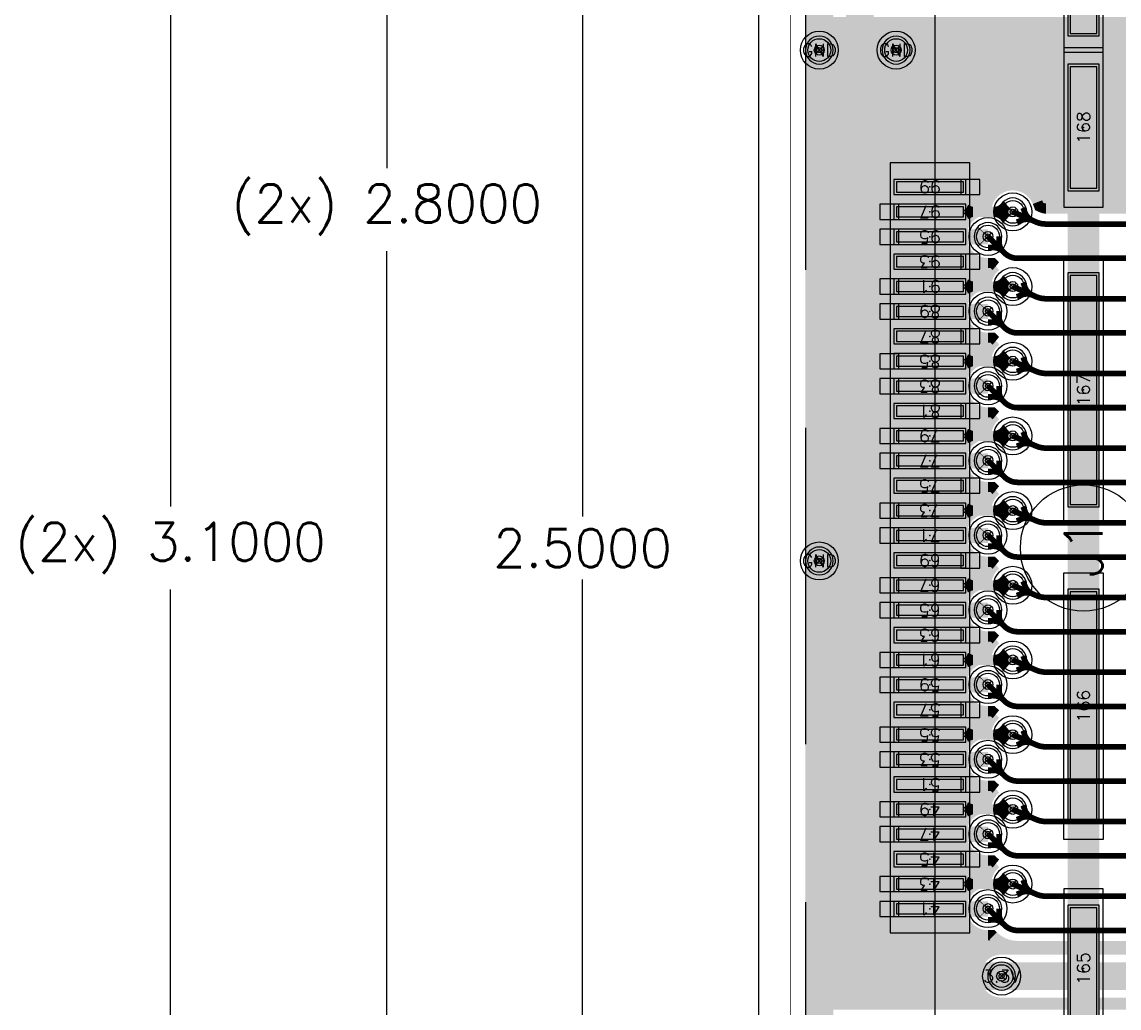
# Model space of a CAD drawing. Header units: inches. Extents: x -0.61 to 6.05, y -1.38 to 3.07.
# Drawn here: x -0.608 to 0.26, y 0.886 to 1.666 of the extents above; entities that cross this region are included whole.
import ezdxf
from ezdxf.enums import TextEntityAlignment as Align

# ---------------------------------------------------------------- set-up
doc = ezdxf.new("R2010")
doc.units = ezdxf.units.IN
doc.header["$MEASUREMENT"] = 0
for name, pattern in [('DASHED2', [0.375, 0.25, -0.125]), ('FILLPOLYEX', [101, 100, 1]), ('FILLPOLYIN', [101, 100, 1])]:
    doc.linetypes.add(name, pattern=pattern)
for name, color, linetype in [('COM-NS', 4, 'Continuous'), ('DCP', 2, 'Continuous'), ('DIMENSION', 7, 'Continuous'), ('FAB', 5, 'Continuous'), ('GE-FS', 5, 'Continuous'), ('GP-FS', 5, 'Continuous'), ('guide_4mil', 7, 'Continuous'), ('HOL', 3, 'Continuous'), ('LND-NS', 1, 'Continuous'), ('MSK-NS', 4, 'Continuous'), ('NET', 7, 'Continuous'), ('NUM-NS', 7, 'Continuous'), ('PAD-CM', 14, 'Continuous'), ('PCB', 6, 'Continuous'), ('POP-CM', 5, 'Continuous'), ('POP_OUTLINE', 7, 'Continuous'), ('PST-NS', 30, 'Continuous'), ('REF-NS', 7, 'Continuous'), ('scratch', 252, 'DASHED2'), ('STF-01-FS', 30, 'Continuous'), ('TEA-FS', 143, 'Continuous'), ('TEA-NS', 13, 'Continuous'), ('TRA-FS', 5, 'Continuous'), ('TRA-NS', 1, 'Continuous'), ('VIA', 7, 'Continuous')]:
    doc.layers.add(name, color=color, linetype=linetype)
doc.styles.get("Standard").update_dxf_attribs({"font": 'romans.shx'})
doc.dimstyles.new('SMALL', dxfattribs={"dimtxt": 0.03, "dimasz": 0.03, "dimexe": 0.02, "dimexo": 0.02, "dimgap": 0.01, "dimtad": 0, "dimtih": 1, "dimtoh": 1, "dimdec": 4, "dimzin": 0, "dimdsep": 46, "dimtxsty": 'Standard', "dimcen": 0.09, "dimadec": 0, "dimazin": 0, "dimtfac": 1, "dimtdec": 4, "dimtofl": 0, "dimtmove": 0, "dimatfit": 3, "dimfxl": 0, "dimtolj": 1, "dimtzin": 0, "dimarcsym": 0})

# ---------------------------------------------------------------- blocks, each defined once
blk = doc.blocks.new('PIN-NS-V')
at = {"layer": 'NUM-NS'}
blk.add_attdef('PIN', text='', height=0.03, dxfattribs=at).set_placement((0, 0), align=Align.MIDDLE)
blk = doc.blocks.new('LND-NS-4-D057-D012')
at = {"layer": 'LND-NS', "linetype": 'Continuous'}
blk.add_lwpolyline([(-0.0285, -0.006), (0.0285, -0.006), (0.0285, 0.006), (-0.0285, 0.006)], close=True, dxfattribs=at)
blk.add_point((0, 0), dxfattribs=at)
at = {"layer": 'PST-NS', "linetype": 'Continuous'}
blk.add_lwpolyline([(-0.0265, -0.004), (0.0265, -0.004), (0.0265, 0.004), (-0.0265, 0.004)], close=True, dxfattribs=at)
blk = doc.blocks.new('LND-NS-4-D025-D1')
at = {"layer": 'LND-NS', "linetype": 'Continuous'}
blk.add_lwpolyline([(0.0125, -0.05), (0.0125, 0.05), (-0.0125, 0.05), (-0.0125, -0.05)], close=True, dxfattribs=at)
blk.add_point((0, 0), dxfattribs=at)
at = {"layer": 'PST-NS', "linetype": 'Continuous'}
blk.add_lwpolyline([(0.0105, -0.048), (0.0105, 0.048), (-0.0105, 0.048), (-0.0105, -0.048)], close=True, dxfattribs=at)
blk = doc.blocks.new('LND-NS-4-D025-D185')
at = {"layer": 'LND-NS', "linetype": 'Continuous'}
blk.add_lwpolyline([(0.0125, -0.0925), (0.0125, 0.0925), (-0.0125, 0.0925), (-0.0125, -0.0925)], close=True, dxfattribs=at)
blk.add_point((0, 0), dxfattribs=at)
at = {"layer": 'PST-NS', "linetype": 'Continuous'}
blk.add_lwpolyline([(0.0105, -0.0905), (0.0105, 0.0905), (-0.0105, 0.0905), (-0.0105, -0.0905)], close=True, dxfattribs=at)
blk = doc.blocks.new('ASP-122952-01-NS')
at = {"layer": 'COM-NS'}
blk.add_lwpolyline([(-1.13125, -0.1175), (1.13125, -0.1175), (1.18125, -0.0675), (1.18125, 0.1175), (-1.18125, 0.1175), (-1.18125, -0.0675)], close=True, dxfattribs=at)
at = {"layer": 'DCP'}
blk.add_circle((0, 0), 0.04995, dxfattribs=at)
at = {"layer": 'MSK-NS'}
for points in [[(0.3045, 0.153), (-0.30437, 0.153), (-0.30437, 0.09), (0.3045, 0.09)], [(-0.2695, 0.0155), (-0.3955, 0.0155), (-0.3955, -0.0155), (-0.2695, -0.0155)], [(-0.2305, 0.0155), (-0.0195, 0.0155), (-0.0195, -0.0155), (-0.2305, -0.0155)], [(0.0195, 0.0155), (0.2305, 0.0155), (0.2305, -0.0155), (0.0195, -0.0155)], [(0.3955, 0.0155), (0.2695, 0.0155), (0.2695, -0.0155), (0.3955, -0.0155)], [(0.518, 0.0155), (0.392, 0.0155), (0.392, -0.0155), (0.518, -0.0155)]]:
    blk.add_lwpolyline(points, close=True, dxfattribs=at)
at = {"layer": 'LND-NS'}
for name, p, rotation in [('LND-NS-4-D057-D012', (-0.28537, 0.1215), 90), ('LND-NS-4-D057-D012', (-0.26568, 0.1215), 90), ('LND-NS-4-D057-D012', (-0.246, 0.1215), 90), ('LND-NS-4-D057-D012', (-0.22631, 0.1215), 90), ('LND-NS-4-D057-D012', (-0.20663, 0.1215), 90), ('LND-NS-4-D057-D012', (-0.18694, 0.1215), 90), ('LND-NS-4-D057-D012', (-0.16725, 0.1215), 90), ('LND-NS-4-D057-D012', (-0.14757, 0.1215), 90), ('LND-NS-4-D057-D012', (-0.12788, 0.1215), 90), ('LND-NS-4-D057-D012', (-0.1082, 0.1215), 90), ('LND-NS-4-D057-D012', (-0.08852, 0.1215), 90), ('LND-NS-4-D057-D012', (-0.06883, 0.1215), 90), ('LND-NS-4-D057-D012', (-0.04915, 0.1215), 90), ('LND-NS-4-D057-D012', (-0.02946, 0.1215), 90), ('LND-NS-4-D057-D012', (-0.00977, 0.1215), 90), ('LND-NS-4-D057-D012', (0.00991, 0.1215), 90), ('LND-NS-4-D057-D012', (0.0296, 0.1215), 90), ('LND-NS-4-D057-D012', (0.04928, 0.1215), 90), ('LND-NS-4-D057-D012', (0.06897, 0.1215), 90), ('LND-NS-4-D057-D012', (0.08865, 0.1215), 90), ('LND-NS-4-D057-D012', (0.10834, 0.1215), 90), ('LND-NS-4-D057-D012', (0.12802, 0.1215), 90), ('LND-NS-4-D057-D012', (0.14771, 0.1215), 90), ('LND-NS-4-D057-D012', (0.16739, 0.1215), 90), ('LND-NS-4-D057-D012', (0.18708, 0.1215), 90), ('LND-NS-4-D057-D012', (0.20676, 0.1215), 90), ('LND-NS-4-D057-D012', (0.22645, 0.1215), 90), ('LND-NS-4-D057-D012', (0.24613, 0.1215), 90), ('LND-NS-4-D057-D012', (0.26581, 0.1215), 90), ('LND-NS-4-D057-D012', (0.2855, 0.1215), 90), ('LND-NS-4-D025-D1', (-0.3325, 0), 270), ('LND-NS-4-D025-D185', (-0.125, 0), 270), ('LND-NS-4-D025-D185', (0.125, 0), 270), ('LND-NS-4-D025-D1', (0.3325, 0), 270), ('LND-NS-4-D025-D1', (0.455, 0), 270)]:
    blk.add_blockref(name, p, dxfattribs=dict(at, rotation=rotation))
at = {"layer": 'NUM-NS'}
ref = blk.add_blockref('PIN-NS-V', (-0.28537, 0.1215), dxfattribs=dict(at, rotation=90))
ref.add_attrib('PIN', '41', dxfattribs={"height": 0.01, "rotation": 90}).set_placement((-0.28537, 0.1215), align=Align.MIDDLE)
ref = blk.add_blockref('PIN-NS-V', (-0.26568, 0.1215), dxfattribs=dict(at, rotation=90))
ref.add_attrib('PIN', '43', dxfattribs={"height": 0.01, "rotation": 90}).set_placement((-0.26568, 0.1215), align=Align.MIDDLE)
ref = blk.add_blockref('PIN-NS-V', (-0.246, 0.1215), dxfattribs=dict(at, rotation=90))
ref.add_attrib('PIN', '45', dxfattribs={"height": 0.01, "rotation": 90}).set_placement((-0.246, 0.1215), align=Align.MIDDLE)
ref = blk.add_blockref('PIN-NS-V', (-0.22631, 0.1215), dxfattribs=dict(at, rotation=90))
ref.add_attrib('PIN', '47', dxfattribs={"height": 0.01, "rotation": 90}).set_placement((-0.22631, 0.1215), align=Align.MIDDLE)
ref = blk.add_blockref('PIN-NS-V', (-0.20663, 0.1215), dxfattribs=dict(at, rotation=90))
ref.add_attrib('PIN', '49', dxfattribs={"height": 0.01, "rotation": 90}).set_placement((-0.20663, 0.1215), align=Align.MIDDLE)
ref = blk.add_blockref('PIN-NS-V', (-0.18694, 0.1215), dxfattribs=dict(at, rotation=90))
ref.add_attrib('PIN', '51', dxfattribs={"height": 0.01, "rotation": 90}).set_placement((-0.18694, 0.1215), align=Align.MIDDLE)
ref = blk.add_blockref('PIN-NS-V', (-0.16725, 0.1215), dxfattribs=dict(at, rotation=90))
ref.add_attrib('PIN', '53', dxfattribs={"height": 0.01, "rotation": 90}).set_placement((-0.16725, 0.1215), align=Align.MIDDLE)
ref = blk.add_blockref('PIN-NS-V', (-0.14757, 0.1215), dxfattribs=dict(at, rotation=90))
ref.add_attrib('PIN', '55', dxfattribs={"height": 0.01, "rotation": 90}).set_placement((-0.14757, 0.1215), align=Align.MIDDLE)
ref = blk.add_blockref('PIN-NS-V', (-0.12788, 0.1215), dxfattribs=dict(at, rotation=90))
ref.add_attrib('PIN', '57', dxfattribs={"height": 0.01, "rotation": 90}).set_placement((-0.12788, 0.1215), align=Align.MIDDLE)
ref = blk.add_blockref('PIN-NS-V', (-0.1082, 0.1215), dxfattribs=dict(at, rotation=90))
ref.add_attrib('PIN', '59', dxfattribs={"height": 0.01, "rotation": 90}).set_placement((-0.1082, 0.1215), align=Align.MIDDLE)
ref = blk.add_blockref('PIN-NS-V', (-0.08852, 0.1215), dxfattribs=dict(at, rotation=90))
ref.add_attrib('PIN', '61', dxfattribs={"height": 0.01, "rotation": 90}).set_placement((-0.08852, 0.1215), align=Align.MIDDLE)
ref = blk.add_blockref('PIN-NS-V', (-0.06883, 0.1215), dxfattribs=dict(at, rotation=90))
ref.add_attrib('PIN', '63', dxfattribs={"height": 0.01, "rotation": 90}).set_placement((-0.06883, 0.1215), align=Align.MIDDLE)
ref = blk.add_blockref('PIN-NS-V', (-0.04915, 0.1215), dxfattribs=dict(at, rotation=90))
ref.add_attrib('PIN', '65', dxfattribs={"height": 0.01, "rotation": 90}).set_placement((-0.04915, 0.1215), align=Align.MIDDLE)
ref = blk.add_blockref('PIN-NS-V', (-0.02946, 0.1215), dxfattribs=dict(at, rotation=90))
ref.add_attrib('PIN', '67', dxfattribs={"height": 0.01, "rotation": 90}).set_placement((-0.02946, 0.1215), align=Align.MIDDLE)
ref = blk.add_blockref('PIN-NS-V', (-0.00977, 0.1215), dxfattribs=dict(at, rotation=90))
ref.add_attrib('PIN', '69', dxfattribs={"height": 0.01, "rotation": 90}).set_placement((-0.00977, 0.1215), align=Align.MIDDLE)
ref = blk.add_blockref('PIN-NS-V', (0.00991, 0.1215), dxfattribs=dict(at, rotation=90))
ref.add_attrib('PIN', '71', dxfattribs={"height": 0.01, "rotation": 90}).set_placement((0.00991, 0.1215), align=Align.MIDDLE)
ref = blk.add_blockref('PIN-NS-V', (0.0296, 0.1215), dxfattribs=dict(at, rotation=90))
ref.add_attrib('PIN', '73', dxfattribs={"height": 0.01, "rotation": 90}).set_placement((0.0296, 0.1215), align=Align.MIDDLE)
ref = blk.add_blockref('PIN-NS-V', (0.04928, 0.1215), dxfattribs=dict(at, rotation=90))
ref.add_attrib('PIN', '75', dxfattribs={"height": 0.01, "rotation": 90}).set_placement((0.04928, 0.1215), align=Align.MIDDLE)
ref = blk.add_blockref('PIN-NS-V', (0.06897, 0.1215), dxfattribs=dict(at, rotation=90))
ref.add_attrib('PIN', '77', dxfattribs={"height": 0.01, "rotation": 90}).set_placement((0.06897, 0.1215), align=Align.MIDDLE)
ref = blk.add_blockref('PIN-NS-V', (0.08865, 0.1215), dxfattribs=dict(at, rotation=90))
ref.add_attrib('PIN', '79', dxfattribs={"height": 0.01, "rotation": 90}).set_placement((0.08865, 0.1215), align=Align.MIDDLE)
ref = blk.add_blockref('PIN-NS-V', (0.10834, 0.1215), dxfattribs=dict(at, rotation=90))
ref.add_attrib('PIN', '81', dxfattribs={"height": 0.01, "rotation": 90}).set_placement((0.10834, 0.1215), align=Align.MIDDLE)
ref = blk.add_blockref('PIN-NS-V', (0.12802, 0.1215), dxfattribs=dict(at, rotation=90))
ref.add_attrib('PIN', '83', dxfattribs={"height": 0.01, "rotation": 90}).set_placement((0.12802, 0.1215), align=Align.MIDDLE)
ref = blk.add_blockref('PIN-NS-V', (0.14771, 0.1215), dxfattribs=dict(at, rotation=90))
ref.add_attrib('PIN', '85', dxfattribs={"height": 0.01, "rotation": 90}).set_placement((0.14771, 0.1215), align=Align.MIDDLE)
ref = blk.add_blockref('PIN-NS-V', (0.16739, 0.1215), dxfattribs=dict(at, rotation=90))
ref.add_attrib('PIN', '87', dxfattribs={"height": 0.01, "rotation": 90}).set_placement((0.16739, 0.1215), align=Align.MIDDLE)
ref = blk.add_blockref('PIN-NS-V', (0.18708, 0.1215), dxfattribs=dict(at, rotation=90))
ref.add_attrib('PIN', '89', dxfattribs={"height": 0.01, "rotation": 90}).set_placement((0.18708, 0.1215), align=Align.MIDDLE)
ref = blk.add_blockref('PIN-NS-V', (0.20676, 0.1215), dxfattribs=dict(at, rotation=90))
ref.add_attrib('PIN', '91', dxfattribs={"height": 0.01, "rotation": 90}).set_placement((0.20676, 0.1215), align=Align.MIDDLE)
ref = blk.add_blockref('PIN-NS-V', (0.22645, 0.1215), dxfattribs=dict(at, rotation=90))
ref.add_attrib('PIN', '93', dxfattribs={"height": 0.01, "rotation": 90}).set_placement((0.22645, 0.1215), align=Align.MIDDLE)
ref = blk.add_blockref('PIN-NS-V', (0.24613, 0.1215), dxfattribs=dict(at, rotation=90))
ref.add_attrib('PIN', '95', dxfattribs={"height": 0.01, "rotation": 90}).set_placement((0.24613, 0.1215), align=Align.MIDDLE)
ref = blk.add_blockref('PIN-NS-V', (0.26581, 0.1215), dxfattribs=dict(at, rotation=90))
ref.add_attrib('PIN', '97', dxfattribs={"height": 0.01, "rotation": 90}).set_placement((0.26581, 0.1215), align=Align.MIDDLE)
ref = blk.add_blockref('PIN-NS-V', (0.2855, 0.1215), dxfattribs=dict(at, rotation=90))
ref.add_attrib('PIN', '99', dxfattribs={"height": 0.01, "rotation": 90}).set_placement((0.2855, 0.1215), align=Align.MIDDLE)
ref = blk.add_blockref('PIN-NS-V', (-0.3325, 0), dxfattribs=at)
ref.add_attrib('PIN', '165', dxfattribs={"height": 0.01}).set_placement((-0.3325, 0), align=Align.MIDDLE)
ref = blk.add_blockref('PIN-NS-V', (-0.125, 0), dxfattribs=at)
ref.add_attrib('PIN', '166', dxfattribs={"height": 0.01}).set_placement((-0.125, 0), align=Align.MIDDLE)
ref = blk.add_blockref('PIN-NS-V', (0.125, 0), dxfattribs=at)
ref.add_attrib('PIN', '167', dxfattribs={"height": 0.01}).set_placement((0.125, 0), align=Align.MIDDLE)
ref = blk.add_blockref('PIN-NS-V', (0.3325, 0), dxfattribs=at)
ref.add_attrib('PIN', '168', dxfattribs={"height": 0.01}).set_placement((0.3325, 0), align=Align.MIDDLE)
at = {"layer": 'REF-NS'}
blk.add_attdef('REF', text='', height=0.03, dxfattribs=at).set_placement((0, 0), align=Align.MIDDLE)
blk = doc.blocks.new('*D15')
at = {"layer": 'Defpoints', "color": 0, "linetype": 'Continuous'}
for p in [(0, 2.5), (-0.16424, 0), (0, 0)]:
    blk.add_point(p, dxfattribs=at)
at = {"layer": 'DIMENSION', "color": 0, "linetype": 'Continuous', "lineweight": -2}
for p, q in [((-0.02, 2.5), (-0.18424, 2.5)), ((-0.16424, 2.47), (-0.16424, 1.275)), ((-0.16424, 0.03), (-0.16424, 1.225)), ((-0.02, 0), (-0.18424, 0))]:
    blk.add_line(p, q, dxfattribs=at)
at = {"layer": 'DIMENSION', "color": 0, "linetype": 'Continuous'}
for points in [[(-0.16924, 2.47), (-0.15924, 2.47), (-0.16424, 2.5)], [(-0.16924, 0.03), (-0.15924, 0.03), (-0.16424, 0)]]:
    blk.add_solid(points, dxfattribs=at)
at = {"layer": 'DIMENSION', "color": 0, "linetype": 'Continuous', "insert": (-0.16424, 1.25), "char_height": 0.03, "attachment_point": 5}
blk.add_mtext('\\A1;2.5000', dxfattribs=at)
blk = doc.blocks.new('PAD-CM-0-D022')
at = {"layer": 'PAD-CM', "linetype": 'Continuous'}
blk.add_lwpolyline([(-0.011, 0, 1), (0.011, 0, 1)], format="xyb", close=True, dxfattribs=at)
blk.add_point((0, 0), dxfattribs=at)
blk = doc.blocks.new('HOL-D0079')
at = {"layer": 'HOL', "linetype": 'Continuous'}
blk.add_circle((0, 0), 0.00395, dxfattribs=at)
blk = doc.blocks.new('VIA-D0079-D022')
at = {"layer": 'guide_4mil', "linetype": 'Continuous'}
blk.add_circle((0, 0), 0.015, dxfattribs=at)
at = {"layer": 'HOL', "linetype": 'Continuous'}
blk.add_blockref('HOL-D0079', (0, 0), dxfattribs=at)
at = {"layer": 'PAD-CM', "linetype": 'Continuous'}
blk.add_blockref('PAD-CM-0-D022', (0, 0), dxfattribs=at)
at = {"layer": 'NET', "linetype": 'Continuous'}
blk.add_attdef('NET', text='', height=0.02, dxfattribs=at).set_placement((0, 0), align=Align.MIDDLE)
blk = doc.blocks.new('TEA-NS-D00220-50D-D008-D0062')
at = {"layer": 'TEA-NS', "const_width": 0.008}
for points in [[(0.00093, 0.002), (0.00397, 0.00058, 0.109518), (0.0066, 0)], [(0.00093, -0.002), (0.00397, -0.00058, -0.109518), (0.0066, 0)]]:
    blk.add_lwpolyline(points, format="xyb", dxfattribs=at)
blk = doc.blocks.new('TEA-NS-D005-90D-D012-D011')
at = {"layer": 'TEA-NS', "const_width": 0.012}
for points in [[(0.00354, 0.00354), (0.00385, 0.00322, 0.198912), (0.01163, 0)], [(0.00354, -0.00354), (0.00385, -0.00322, -0.198912), (0.01163, 0)]]:
    blk.add_lwpolyline(points, format="xyb", dxfattribs=at)
blk = doc.blocks.new('TEA-FS-D00875-90D-D0045-D011')
at = {"layer": 'TEA-FS', "const_width": 0.0045}
for points in [[(0.00619, 0.00619), (0.00915, 0.00322, 0.198912), (0.01693, 0)], [(0.00619, -0.00619), (0.00915, -0.00322, -0.198912), (0.01693, 0)]]:
    blk.add_lwpolyline(points, format="xyb", dxfattribs=at)
blk = doc.blocks.new('TEA-NS-D007-80D-D008-D011')
at = {"layer": 'TEA-NS', "const_width": 0.008}
for points in [[(0.0045, 0.00536), (0.00782, 0.00257, 0.176327), (0.01489, 0)], [(0.0045, -0.00536), (0.00782, -0.00257, -0.176327), (0.01489, 0)]]:
    blk.add_lwpolyline(points, format="xyb", dxfattribs=at)
blk = doc.blocks.new('EXT_12')
at = {"layer": 'TRA-NS'}
blk.add_lwpolyline([(0.004, 0.006), (-0.011, 0.006), (-0.011, -0.006), (0.004, -0.006)], close=True, dxfattribs=at)
blk = doc.blocks.new('*D38')
at = {"layer": 'Defpoints', "color": 0}
for p in [(0, 2.8), (-0.49015, -0.3), (0, -0.3)]:
    blk.add_point(p, dxfattribs=at)
at = {"layer": 'DIMENSION', "color": 0, "lineweight": -2}
for p, q in [((-0.02, 2.8), (-0.51015, 2.8)), ((-0.49015, 2.77), (-0.49015, 1.28286)), ((-0.49015, -0.27), (-0.49015, 1.21714)), ((-0.02, -0.3), (-0.51015, -0.3))]:
    blk.add_line(p, q, dxfattribs=at)
at = {"layer": 'DIMENSION', "color": 0}
for points in [[(-0.49515, 2.77), (-0.48515, 2.77), (-0.49015, 2.8)], [(-0.49515, -0.27), (-0.48515, -0.27), (-0.49015, -0.3)]]:
    blk.add_solid(points, dxfattribs=at)
at = {"layer": 'DIMENSION', "color": 0, "insert": (-0.49015, 1.25), "char_height": 0.03, "attachment_point": 5}
blk.add_mtext('\\A1;(2x) 3.1000', dxfattribs=at)
blk = doc.blocks.new('*D39')
at = {"layer": 'Defpoints', "color": 0}
for p in [(-0.31912, 2.65), (0.232, 2.65), (0.232, -0.15)]:
    blk.add_point(p, dxfattribs=at)
at = {"layer": 'DIMENSION', "color": 0, "lineweight": -2}
for p, q in [((0.212, 2.65), (-0.33912, 2.65)), ((-0.31912, 2.62), (-0.31912, 1.55038)), ((-0.31912, -0.12), (-0.31912, 1.48466)), ((0.212, -0.15), (-0.33912, -0.15))]:
    blk.add_line(p, q, dxfattribs=at)
at = {"layer": 'DIMENSION', "color": 0}
for points in [[(-0.32412, 2.62), (-0.31412, 2.62), (-0.31912, 2.65)], [(-0.32412, -0.12), (-0.31412, -0.12), (-0.31912, -0.15)]]:
    blk.add_solid(points, dxfattribs=at)
at = {"layer": 'DIMENSION', "color": 0, "insert": (-0.31912, 1.51752), "char_height": 0.03, "attachment_point": 5}
blk.add_mtext('\\A1;(2x) 2.8000', dxfattribs=at)
blk = doc.blocks.new('TBL-SYM12')
for p, q in [((-0.35, -0.35), (0.35, 0.35)), ((-0.35, 0.35), (0.35, -0.35))]:
    blk.add_line(p, q)
blk.add_circle((0, 0), 0.25)

msp = doc.modelspace()

# ---------------------------------------------------------------- linework, layer by layer
at = {"layer": 'GE-FS', "const_width": 0.008}
for points in [[(1.97, 2.484, -0.414214), (1.984, 2.47), (1.984, 0.03, -0.414214), (1.97, 0.016), (0.03, 0.016, -0.414214), (0.016, 0.03), (0.016, 2.47, -0.414214), (0.03, 2.484)], [(0.31583, 0.93252), (0.16722, 0.93252, 1), (0.16722, 0.89052), (0.31583, 0.89052, 1)]]:
    msp.add_lwpolyline(points, format="xyb", close=True, dxfattribs=at)
msp.add_lwpolyline([(0.41166, 1.51845), (0.20233, 1.51845, -0.102979), (0.19924, 1.5191), (0.19697, 1.52008), (0.19562, 1.52351, 0.79838), (0.15514, 1.51732, 0.96889), (0.15646, 1.47536), (0.16014, 1.47536), (0.16066, 1.47484, 0.025652), (0.16273, 1.47297, 0.205356), (0.15514, 1.45826, 0.96889), (0.15646, 1.41631), (0.16014, 1.41631), (0.16066, 1.41579, 0.025652), (0.16273, 1.41391, 0.205356), (0.15514, 1.39921, 0.96889), (0.15646, 1.35725), (0.16014, 1.35725), (0.16066, 1.35673, 0.025652), (0.16273, 1.35486, 0.205356), (0.15514, 1.34015, 0.96889), (0.15646, 1.2982), (0.16014, 1.2982), (0.16066, 1.29768, 0.025652), (0.16273, 1.2958, 0.205356), (0.15514, 1.2811, 0.96889), (0.15646, 1.23914), (0.16014, 1.23914), (0.16066, 1.23862, 0.025652), (0.16273, 1.23675, 0.205356), (0.15514, 1.22204, 0.96889), (0.15646, 1.18009), (0.16014, 1.18009), (0.16066, 1.17957, 0.025652), (0.16273, 1.17769, 0.205356), (0.15514, 1.16299, 0.96889), (0.15646, 1.12103), (0.16014, 1.12103), (0.16066, 1.12051, 0.025652), (0.16273, 1.11864, 0.205356), (0.15514, 1.10393, 0.96889), (0.15646, 1.06198), (0.16014, 1.06198), (0.16066, 1.06146, 0.025652), (0.16273, 1.05958, 0.205356), (0.15514, 1.04488, 0.96889), (0.15646, 1.00292), (0.16014, 1.00292), (0.16066, 1.0024, 0.025652), (0.16273, 1.00053, 0.205356), (0.15514, 0.98582, 0.96889), (0.15646, 0.94387), (0.16014, 0.94387), (0.16066, 0.94335, 0.198912), (0.17993, 0.93537), (0.38587, 0.93537)], format="xyb", dxfattribs=at)
at = {"layer": 'GP-FS', "const_width": 0.008}
for points in [[(0.016, 1.666), (1.71128, 1.666)], [(0.016, 1.659), (1.71128, 1.659)], [(0.016, 1.652), (1.71128, 1.652)], [(0.016, 1.645), (1.71128, 1.645)], [(0.016, 1.638), (1.71128, 1.638)], [(0.016, 1.631), (1.71128, 1.631)], [(0.016, 1.624), (1.71128, 1.624)], [(0.016, 1.617), (1.71128, 1.617)], [(0.016, 1.61), (1.71128, 1.61)], [(0.016, 1.603), (1.71128, 1.603)], [(0.016, 1.596), (1.71128, 1.596)], [(0.016, 1.589), (1.71128, 1.589)], [(0.016, 1.582), (1.71128, 1.582)], [(0.016, 1.575), (1.71128, 1.575)], [(0.016, 1.568), (1.71128, 1.568)], [(0.016, 1.561), (1.60543, 1.561)], [(0.016, 1.554), (1.6025, 1.554)], [(0.016, 1.547), (1.59755, 1.547)], [(0.016, 1.54), (1.5955, 1.54)], [(0.016, 1.533), (0.16401, 1.533)], [(0.18815, 1.533), (1.5955, 1.533)], [(0.016, 1.526), (0.15772, 1.526)], [(0.19445, 1.526), (0.42292, 1.526)], [(0.016, 1.519), (0.15533, 1.519)], [(0.19947, 1.519), (0.41223, 1.519)], [(0.016, 1.512), (0.14245, 1.512)], [(0.016, 1.505), (0.13732, 1.505)], [(0.016, 1.498), (0.13553, 1.498)], [(0.016, 1.491), (0.13616, 1.491)], [(0.016, 1.484), (0.13949, 1.484)], [(0.016, 1.477), (0.14833, 1.477)], [(0.016, 1.47), (0.15978, 1.47)], [(0.016, 1.463), (0.15603, 1.463)], [(0.016, 1.456), (0.1469, 1.456)], [(0.016, 1.449), (0.13902, 1.449)], [(0.016, 1.442), (0.13599, 1.442)], [(0.016, 1.435), (0.13559, 1.435)], [(0.016, 1.428), (0.13764, 1.428)], [(0.016, 1.421), (0.14323, 1.421)], [(0.016, 1.414), (0.16263, 1.414)], [(0.016, 1.407), (0.15725, 1.407)], [(0.016, 1.4), (0.15521, 1.4)], [(0.016, 1.393), (0.14151, 1.393)], [(0.016, 1.386), (0.13694, 1.386)], [(0.016, 1.379), (0.13548, 1.379)], [(0.016, 1.372), (0.13641, 1.372)], [(0.016, 1.365), (0.14017, 1.365)], [(0.016, 1.358), (0.1509, 1.358)], [(0.016, 1.351), (0.1591, 1.351)], [(0.016, 1.344), (0.15578, 1.344)], [(0.016, 1.337), (0.14533, 1.337)], [(0.016, 1.33), (0.13846, 1.33)], [(0.016, 1.323), (0.13581, 1.323)], [(0.016, 1.316), (0.13571, 1.316)], [(0.016, 1.309), (0.1381, 1.309)], [(0.016, 1.302), (0.14441, 1.302)], [(0.016, 1.295), (0.16181, 1.295)], [(0.016, 1.288), (0.15684, 1.288)], [(0.016, 1.281), (0.15404, 1.281)], [(0.016, 1.274), (0.14069, 1.274)], [(0.016, 1.267), (0.13661, 1.267)], [(0.016, 1.26), (0.13546, 1.26)], [(0.016, 1.253), (0.13671, 1.253)], [(0.016, 1.246), (0.14094, 1.246)], [(0.016, 1.239), (0.16028, 1.239)], [(0.016, 1.232), (0.15848, 1.232)], [(0.016, 1.225), (0.15556, 1.225)], [(0.016, 1.218), (0.14402, 1.218)], [(0.016, 1.211), (0.13795, 1.211)], [(0.016, 1.204), (0.13567, 1.204)], [(0.016, 1.197), (0.13586, 1.197)], [(0.016, 1.19), (0.13863, 1.19)], [(0.016, 1.183), (0.14579, 1.183)], [(0.016, 1.176), (0.16091, 1.176)], [(0.016, 1.169), (0.15647, 1.169)], [(0.016, 1.162), (0.14997, 1.162)], [(0.016, 1.155), (0.13995, 1.155)], [(0.016, 1.148), (0.13633, 1.148)], [(0.016, 1.141), (0.13549, 1.141)], [(0.016, 1.134), (0.13706, 1.134)], [(0.016, 1.127), (0.1418, 1.127)], [(0.016, 1.12), (0.16118, 1.12)], [(0.016, 1.113), (0.15794, 1.113)], [(0.016, 1.106), (0.15539, 1.106)], [(0.016, 1.099), (0.14289, 1.099)], [(0.016, 1.092), (0.1375, 1.092)], [(0.016, 1.085), (0.13556, 1.085)], [(0.016, 1.078), (0.13606, 1.078)], [(0.016, 1.071), (0.13921, 1.071)], [(0.016, 1.064), (0.14747, 1.064)], [(0.016, 1.057), (0.1601, 1.057)], [(0.016, 1.05), (0.15615, 1.05)], [(0.016, 1.043), (0.14769, 1.043)], [(0.016, 1.036), (0.13928, 1.036)], [(0.016, 1.029), (0.13609, 1.029)], [(0.016, 1.022), (0.13555, 1.022)], [(0.016, 1.015), (0.13745, 1.015)], [(0.016, 1.008), (0.14277, 1.008)], [(0.016, 1.001), (0.16217, 1.001)], [(0.016, 0.994), (0.15745, 0.994)], [(0.016, 0.987), (0.15525, 0.987)], [(0.016, 0.98), (0.1419, 0.98)], [(0.016, 0.973), (0.1371, 0.973)], [(0.016, 0.966), (0.13549, 0.966)], [(0.016, 0.959), (0.1363, 0.959)], [(0.016, 0.952), (0.13986, 0.952)], [(0.016, 0.945), (0.14965, 0.945)], [(0.016, 0.938), (0.16824, 0.938)], [(0.016, 0.931), (0.15937, 0.931)], [(0.016, 0.924), (0.15033, 0.924)], [(0.016, 0.917), (0.14694, 0.917)], [(0.016, 0.91), (0.14627, 0.91)], [(0.016, 0.903), (0.14802, 0.903)], [(0.016, 0.896), (0.15307, 0.896)], [(0.016, 0.889), (1.7515, 0.889)]]:
    msp.add_lwpolyline(points, dxfattribs=at)
at = {"layer": 'PCB', "const_width": 0.0005}
msp.add_lwpolyline([(2, 0.03), (2, 2.47, 0.414214), (1.97, 2.5), (0.03, 2.5, 0.414214), (0, 2.47), (0, 0.03, 0.414214), (0.03, 0), (1.97, 0, 0.414214)], format="xyb", close=True, dxfattribs=at)
at = {"layer": 'POP-CM', "linetype": 'FILLPOLYIN'}
for centre in [(0.023, 1.64375), (0.08378, 1.64375), (0.17608, 1.51581), (0.15646, 1.49636), (0.17608, 1.45676), (0.15646, 1.43731), (0.17608, 1.3977), (0.15646, 1.37825), (0.17608, 1.33865), (0.15646, 1.3192), (0.17608, 1.2796), (0.15646, 1.26014), (0.023, 1.2398), (0.17608, 1.22054), (0.15646, 1.20109), (0.17608, 1.16149), (0.15646, 1.14203), (0.17608, 1.10243), (0.15646, 1.08298), (0.17608, 1.04337), (0.15646, 1.02392), (0.17608, 0.98432), (0.15646, 0.96487), (0.16722, 0.91152)]:
    msp.add_circle(centre, 0.009, dxfattribs=at)
at = {"layer": 'POP_OUTLINE', "linetype": 'FILLPOLYEX'}
msp.add_lwpolyline([(2.025, 0.03), (2.025, 2.47, 0.414214), (1.97, 2.525), (0.03, 2.525, 0.414214), (-0.025, 2.47), (-0.025, 0.03, 0.414214), (0.03, -0.025), (1.97, -0.025, 0.414214)], format="xyb", close=True, dxfattribs=at)
at = {"layer": 'scratch'}
msp.add_lwpolyline([(1.988, 0.03), (1.988, 2.47, 0.414214), (1.97, 2.488), (0.03, 2.488, 0.414214), (0.012, 2.47), (0.012, 0.03, 0.414214), (0.03, 0.012), (1.97, 0.012, 0.414214)], format="xyb", close=True, dxfattribs=at)
at = {"layer": 'STF-01-FS', "const_width": 0.0005}
msp.add_lwpolyline([(0.462, 2.8), (0, 2.8), (0, -0.3), (0.462, -0.3)], close=True, dxfattribs=at)
at = {"layer": 'TEA-NS', "const_width": 0.006}
for points in [[(0.2145, 1.65175, 0.414214), (0.2225, 1.65975)], [(0.2145, 1.63575, -0.414214), (0.2225, 1.62775)], [(0.071, 1.5385, -0.414214), (0.063, 1.5465)], [(0.071, 1.5325, 0.414214), (0.063, 1.5245)], [(0.071, 1.47945, -0.414214), (0.063, 1.48745)], [(0.071, 1.47344, 0.414214), (0.063, 1.46545)], [(0.071, 1.42039, -0.414214), (0.063, 1.42839)], [(0.071, 1.41439, 0.414214), (0.063, 1.40639)], [(0.071, 1.36134, -0.414214), (0.063, 1.36934)], [(0.071, 1.35534, 0.414214), (0.063, 1.34734)], [(0.071, 1.30228, -0.414214), (0.063, 1.31028)], [(0.071, 1.29628, 0.414214), (0.063, 1.28828)], [(0.071, 1.24323, -0.414214), (0.063, 1.25123)], [(0.071, 1.23723, 0.414214), (0.063, 1.22923)], [(0.071, 1.18417, -0.414214), (0.063, 1.19217)], [(0.071, 1.17817, 0.414214), (0.063, 1.17017)], [(0.071, 1.12512, -0.414214), (0.063, 1.13312)], [(0.071, 1.11912, 0.414214), (0.063, 1.11112)], [(0.071, 1.06606, -0.414214), (0.063, 1.07406)], [(0.071, 1.06006, 0.414214), (0.063, 1.05206)], [(0.07014, 1.007, -0.414214), (0.06214, 1.015)], [(0.07014, 1.001, 0.414214), (0.06214, 0.99301)]]:
    msp.add_lwpolyline(points, format="xyb", dxfattribs=at)
at = {"layer": 'TRA-FS', "const_width": 0.0045}
for points in [[(0.17608, 1.51581), (0.19435, 1.50786, 0.102979), (0.20233, 1.5062), (0.4118, 1.5062, -0.000422), (0.41194, 1.5062), (0.42887, 1.50586)], [(0.17608, 1.45676), (0.19435, 1.44881, 0.102979), (0.20233, 1.44715), (0.4118, 1.44715, -0.000422), (0.41194, 1.44715), (0.42887, 1.44681)], [(0.17608, 1.3977), (0.19435, 1.38975, 0.102979), (0.20233, 1.38809), (0.4118, 1.38809, -0.000422), (0.41194, 1.38809), (0.42887, 1.38775)], [(0.17608, 1.33865), (0.19435, 1.3307, 0.102979), (0.20233, 1.32904), (0.4118, 1.32904, -0.000422), (0.41194, 1.32904), (0.42887, 1.3287)], [(0.17608, 1.2796), (0.19435, 1.27164, 0.102979), (0.20233, 1.26998), (0.4118, 1.26998, -0.000422), (0.41194, 1.26998), (0.42887, 1.26964)], [(0.17608, 1.22054), (0.19435, 1.21259, 0.102979), (0.20233, 1.21093), (0.4118, 1.21093, -0.000422), (0.41194, 1.21093), (0.42887, 1.21059)], [(0.17608, 1.16149), (0.19435, 1.15353, 0.102979), (0.20233, 1.15187), (0.4118, 1.15187, -0.000422), (0.41194, 1.15187), (0.42887, 1.15153)], [(0.17608, 1.10243), (0.19435, 1.09448, 0.102979), (0.20233, 1.09282), (0.4118, 1.09282, -0.000422), (0.41194, 1.09282), (0.42887, 1.09248)], [(0.17608, 1.04337), (0.19435, 1.03542, 0.102979), (0.20233, 1.03376), (0.4118, 1.03376, -0.000422), (0.41194, 1.03376), (0.42887, 1.03342)], [(0.17608, 0.98432), (0.19435, 0.97637, 0.102979), (0.20233, 0.97471), (0.4118, 0.97471, -0.000422), (0.41194, 0.97471), (0.42887, 0.97437)]]:
    msp.add_lwpolyline(points, format="xyb", dxfattribs=at)
at = {"layer": 'TRA-FS', "linetype": 'Continuous', "const_width": 0.0045}
for points in [[(0.15646, 1.49636), (0.16932, 1.4835, 0.198912), (0.17993, 1.47911), (0.40356, 1.47911)], [(0.15646, 1.43731), (0.16932, 1.42445, 0.198912), (0.17993, 1.42006), (0.40356, 1.42006)], [(0.15646, 1.37825), (0.16932, 1.36539, 0.198912), (0.17993, 1.361), (0.40356, 1.361)], [(0.15646, 1.3192), (0.16932, 1.30634, 0.198912), (0.17993, 1.30195), (0.40356, 1.30195)], [(0.15646, 1.26014), (0.16932, 1.24728, 0.198912), (0.17993, 1.24289), (0.40356, 1.24289)], [(0.15646, 1.20109), (0.16932, 1.18823, 0.198912), (0.17993, 1.18384), (0.40356, 1.18384)], [(0.15646, 1.14203), (0.16932, 1.12917, 0.198912), (0.17993, 1.12478), (0.40356, 1.12478)], [(0.15646, 1.08298), (0.16932, 1.07012, 0.198912), (0.17993, 1.06573), (0.40356, 1.06573)], [(0.15646, 1.02392), (0.16932, 1.01106, 0.198912), (0.17993, 1.00667), (0.40356, 1.00667)], [(0.15646, 0.96487), (0.16932, 0.95201, 0.198912), (0.17993, 0.94762), (0.40356, 0.94762)]]:
    msp.add_lwpolyline(points, format="xyb", dxfattribs=at)
at = {"layer": 'TRA-FS', "const_width": 0.022}
msp.add_lwpolyline([(0.16722, 0.91152), (0.31583, 0.91152)], dxfattribs=at)
at = {"layer": 'TRA-NS', "ltscale": 0.5, "const_width": 0.022}
msp.add_lwpolyline([(0.023, 2.459), (0.023, 0.041, 0.414214), (0.041, 0.023), (1.959, 0.023, 0.414214), (1.977, 0.041), (1.977, 2.459, 0.414214), (1.959, 2.477), (0.041, 2.477, 0.414214)], format="xyb", close=True, dxfattribs=at)
at = {"layer": 'TRA-NS'}
for points, const_width in [([(0.232, 0.0245), (0.232, 2.4755)], 0.025), ([(0.232, 1.64375), (0.08378, 1.64375)], 0.022), ([(0.1105, 1.5355), (0.055, 1.5355)], 0.012), ([(0.1105, 1.47645), (0.055, 1.47645)], 0.012), ([(0.1105, 1.41739), (0.055, 1.41739)], 0.012), ([(0.1105, 1.35834), (0.055, 1.35834)], 0.012), ([(0.1105, 1.29928), (0.055, 1.29928)], 0.012), ([(0.1105, 1.24022), (0.055, 1.24022)], 0.012), ([(0.1105, 1.18117), (0.055, 1.18117)], 0.012), ([(0.1105, 1.12211), (0.055, 1.12211)], 0.012), ([(0.1105, 1.06306), (0.055, 1.06306)], 0.012), ([(0.1105, 1.00401), (0.05414, 1.00401)], 0.012)]:
    msp.add_lwpolyline(points, dxfattribs=dict(at, const_width=const_width))
at = {"layer": 'TRA-NS', "const_width": 0.022}
msp.add_lwpolyline([(0.055, 2.35916), (0.055, 0.94731, 0.198912), (0.06379, 0.9261), (0.06958, 0.92031, 0.198912), (0.09079, 0.91152), (0.16722, 0.91152)], format="xyb", dxfattribs=at)
at = {"layer": 'TRA-NS', "linetype": 'Continuous'}
for points, const_width in [([(0.1105, 1.51581), (0.1171, 1.51581), (0.16119, 1.51581), (0.17608, 1.51581)], 0.008), ([(0.1105, 1.49613), (0.14484, 1.49613), (0.15646, 1.49613)], 0.012), ([(0.1105, 1.45676), (0.1171, 1.45676), (0.16119, 1.45676), (0.17608, 1.45676)], 0.008), ([(0.1105, 1.43708), (0.14484, 1.43708), (0.15646, 1.43708)], 0.012), ([(0.1105, 1.3977), (0.1171, 1.3977), (0.16119, 1.3977), (0.17608, 1.3977)], 0.008), ([(0.1105, 1.37802), (0.14484, 1.37802), (0.15646, 1.37802)], 0.012), ([(0.1105, 1.33865), (0.1171, 1.33865), (0.16119, 1.33865), (0.17608, 1.33865)], 0.008), ([(0.1105, 1.31896), (0.14484, 1.31896), (0.15646, 1.31896)], 0.012), ([(0.1105, 1.2796), (0.1171, 1.2796), (0.16119, 1.2796), (0.17608, 1.2796)], 0.008), ([(0.1105, 1.25991), (0.14484, 1.25991), (0.15646, 1.25991)], 0.012), ([(0.1105, 1.22054), (0.1171, 1.22054), (0.16119, 1.22054), (0.17608, 1.22054)], 0.008), ([(0.1105, 1.20086), (0.14484, 1.20086), (0.15646, 1.20086)], 0.012), ([(0.1105, 1.16149), (0.1171, 1.16149), (0.16119, 1.16149), (0.17608, 1.16149)], 0.008), ([(0.1105, 1.1418), (0.14484, 1.1418), (0.15646, 1.1418)], 0.012), ([(0.1105, 1.10243), (0.1171, 1.10243), (0.16119, 1.10243), (0.17608, 1.10243)], 0.008), ([(0.1105, 1.08275), (0.14484, 1.08275), (0.15646, 1.08275)], 0.012), ([(0.1105, 1.04337), (0.1171, 1.04337), (0.16119, 1.04337), (0.17608, 1.04337)], 0.008), ([(0.1105, 1.02369), (0.14484, 1.02369), (0.15646, 1.02369)], 0.012), ([(0.1105, 0.98432), (0.1171, 0.98432), (0.16119, 0.98432), (0.17608, 0.98432)], 0.008), ([(0.1105, 0.96464), (0.14484, 0.96464), (0.15646, 0.96464)], 0.012)]:
    msp.add_lwpolyline(points, dxfattribs=dict(at, const_width=const_width))

# ---------------------------------------------------------------- block references
at = {"layer": 'COM-NS', "rotation": 89.99999999999999}
msp.add_blockref('ASP-122952-01-NS', (0.232, 1.25), dxfattribs=at).add_auto_attribs({'REF': 'J1'})
at = {"layer": 'FAB', "xscale": 0.0079, "yscale": 0.0079, "zscale": 0.0079}
for p in [(0.023, 1.64375), (0.08378, 1.64375), (0.17608, 1.51581), (0.15646, 1.49636), (0.17608, 1.45676), (0.15646, 1.43731), (0.17608, 1.3977), (0.15646, 1.37825), (0.17608, 1.33865), (0.15646, 1.3192), (0.17608, 1.2796), (0.15646, 1.26014), (0.023, 1.2398), (0.17608, 1.22054), (0.15646, 1.20109), (0.17608, 1.16149), (0.15646, 1.14203), (0.17608, 1.10243), (0.15646, 1.08298), (0.17608, 1.04337), (0.15646, 1.02392), (0.17608, 0.98432), (0.15646, 0.96487), (0.16722, 0.91152)]:
    msp.add_blockref('TBL-SYM12', p, dxfattribs=at)
at = {"layer": 'TEA-FS'}
for p, rotation in [((0.17608, 1.51581), 336.4817957343685), ((0.15646, 1.49636), 314.9999999999995), ((0.17608, 1.45676), 336.4817957343685), ((0.15646, 1.43731), 314.9999999999995), ((0.17608, 1.3977), 336.4817957343685), ((0.15646, 1.37825), 314.9999999999995), ((0.17608, 1.33865), 336.4817957343685), ((0.15646, 1.3192), 314.9999999999995), ((0.17608, 1.2796), 336.4817957343685), ((0.15646, 1.26014), 314.9999999999995), ((0.17608, 1.22054), 336.4817957343685), ((0.15646, 1.20109), 314.9999999999995), ((0.17608, 1.16149), 336.4817957343685), ((0.15646, 1.14203), 314.9999999999995), ((0.17608, 1.10243), 336.4817957343685), ((0.15646, 1.08298), 314.9999999999995), ((0.17608, 1.04337), 336.4817957343685), ((0.15646, 1.02392), 314.9999999999995), ((0.17608, 0.98432), 336.4817957343685), ((0.15646, 0.96487), 314.9999999999995)]:
    msp.add_blockref('TEA-FS-D00875-90D-D0045-D011', p, dxfattribs=dict(at, rotation=rotation))
at = {"layer": 'TEA-NS'}
for p in [(0.13807, 1.51581), (0.13807, 1.45676), (0.13807, 1.3977), (0.13807, 1.33865), (0.13807, 1.2796), (0.13807, 1.22054), (0.13807, 1.16149), (0.13807, 1.10243), (0.13807, 1.04337), (0.13807, 0.98432)]:
    msp.add_blockref('TEA-NS-D00220-50D-D008-D0062', p, dxfattribs=at)
for name, p, rotation in [('TEA-NS-D007-80D-D008-D011', (0.17608, 1.51581), 180), ('TEA-NS-D005-90D-D012-D011', (0.15646, 1.49636), 181.1354036440203), ('TEA-NS-D007-80D-D008-D011', (0.17608, 1.45676), 180), ('TEA-NS-D005-90D-D012-D011', (0.15646, 1.43731), 181.1354036440203), ('TEA-NS-D007-80D-D008-D011', (0.17608, 1.3977), 180), ('TEA-NS-D005-90D-D012-D011', (0.15646, 1.37825), 181.1354036440203), ('TEA-NS-D007-80D-D008-D011', (0.17608, 1.33865), 180), ('TEA-NS-D005-90D-D012-D011', (0.15646, 1.3192), 181.1354036440203), ('TEA-NS-D007-80D-D008-D011', (0.17608, 1.2796), 180), ('TEA-NS-D005-90D-D012-D011', (0.15646, 1.26014), 181.1354036440203), ('TEA-NS-D007-80D-D008-D011', (0.17608, 1.22054), 180), ('TEA-NS-D005-90D-D012-D011', (0.15646, 1.20109), 181.1354036440203), ('TEA-NS-D007-80D-D008-D011', (0.17608, 1.16149), 180), ('TEA-NS-D005-90D-D012-D011', (0.15646, 1.14203), 181.1354036440203), ('TEA-NS-D007-80D-D008-D011', (0.17608, 1.10243), 180), ('TEA-NS-D005-90D-D012-D011', (0.15646, 1.08298), 181.1354036440203), ('TEA-NS-D007-80D-D008-D011', (0.17608, 1.04337), 180), ('TEA-NS-D005-90D-D012-D011', (0.15646, 1.02392), 181.1354036440203), ('TEA-NS-D007-80D-D008-D011', (0.17608, 0.98432), 180), ('TEA-NS-D005-90D-D012-D011', (0.15646, 0.96487), 181.1354036440203)]:
    msp.add_blockref(name, p, dxfattribs=dict(at, rotation=rotation))
at = {"layer": 'TRA-NS', "rotation": 180}
for p in [(0.139, 1.5355), (0.139, 1.47645), (0.139, 1.41739), (0.139, 1.35834), (0.139, 1.29928), (0.139, 1.24022), (0.139, 1.18117), (0.139, 1.12211), (0.139, 1.06306), (0.139, 1.00401)]:
    msp.add_blockref('EXT_12', p, dxfattribs=at)
at = {"layer": 'TRA-NS'}
for p in [(0.082, 1.51581), (0.082, 1.49613), (0.082, 1.45676), (0.082, 1.43708), (0.082, 1.3977), (0.082, 1.37802), (0.082, 1.33865), (0.082, 1.31896), (0.082, 1.2796), (0.082, 1.25991), (0.082, 1.22054), (0.082, 1.20086), (0.082, 1.16149), (0.082, 1.1418), (0.082, 1.10243), (0.082, 1.08275), (0.082, 1.04337), (0.082, 1.02369), (0.082, 0.98432), (0.082, 0.96464)]:
    msp.add_blockref('EXT_12', p, dxfattribs=at)
at = {"layer": 'VIA', "linetype": 'Continuous'}
ref = msp.add_blockref('VIA-D0079-D022', (0.023, 1.64375), dxfattribs=at)
ref.add_attrib('NET', 'GND', dxfattribs={"layer": 'NET', "linetype": 'Continuous', "height": 0.01}).set_placement((0.023, 1.64375), align=Align.MIDDLE)
ref = msp.add_blockref('VIA-D0079-D022', (0.08378, 1.64375), dxfattribs=at)
ref.add_attrib('NET', 'GND', dxfattribs={"layer": 'NET', "linetype": 'Continuous', "height": 0.01}).set_placement((0.08378, 1.64375), align=Align.MIDDLE)
at = {"layer": 'VIA', "linetype": 'Continuous', "rotation": 180}
for p in [(0.17608, 1.51581), (0.15646, 1.49636), (0.17608, 1.45676), (0.15646, 1.43731), (0.17608, 1.3977), (0.15646, 1.37825), (0.17608, 1.33865), (0.15646, 1.3192), (0.17608, 1.2796), (0.15646, 1.26014), (0.17608, 1.22054), (0.15646, 1.20109), (0.17608, 1.16149), (0.15646, 1.14203), (0.17608, 1.10243), (0.15646, 1.08298), (0.17608, 1.04337), (0.15646, 1.02392), (0.17608, 0.98432), (0.15646, 0.96487)]:
    msp.add_blockref('VIA-D0079-D022', p, dxfattribs=at)
at = {"layer": 'VIA', "linetype": 'Continuous'}
ref = msp.add_blockref('VIA-D0079-D022', (0.023, 1.2398), dxfattribs=at)
ref.add_attrib('NET', 'GND', dxfattribs={"layer": 'NET', "linetype": 'Continuous', "height": 0.01}).set_placement((0.023, 1.2398), align=Align.MIDDLE)
ref = msp.add_blockref('VIA-D0079-D022', (0.16722, 0.91152), dxfattribs=at)
ref.add_attrib('NET', '3.3V', dxfattribs={"layer": 'NET', "linetype": 'Continuous', "height": 0.01}).set_placement((0.16722, 0.91152), align=Align.MIDDLE)

# ---------------------------------------------------------------- dimensions: what is measured, and where the dimension line sits
at = {"layer": 'DIMENSION'}
dim = msp.add_linear_dim(base=(-0.49015, -0.3), p1=(0, 2.8), p2=(0, -0.3), angle=90, text='(2x) <>', dimstyle='SMALL', dxfattribs=at)
dim.commit()
dim.dimension.update_dxf_attribs({"geometry": '*D38', "text_midpoint": (-0.49015, 1.25)})
dim = msp.add_linear_dim(base=(-0.31912, 2.65), p1=(0.232, -0.15), p2=(0.232, 2.65), angle=90, text='(2x) <>', dimstyle='SMALL', dxfattribs=at)
dim.commit()
dim.dimension.update_dxf_attribs({"geometry": '*D39', "text_midpoint": (-0.31912, 1.51752), "dimtype": 160})
at = {"layer": 'DIMENSION', "linetype": 'Continuous'}
dim = msp.add_linear_dim(base=(-0.16424, 0), p1=(0, 2.5), p2=(0, 0), angle=90, dimstyle='SMALL', dxfattribs=at)
dim.commit()
dim.dimension.update_dxf_attribs({"geometry": '*D15', "text_midpoint": (-0.16424, 1.25)})

doc.saveas('drawing.dxf')
